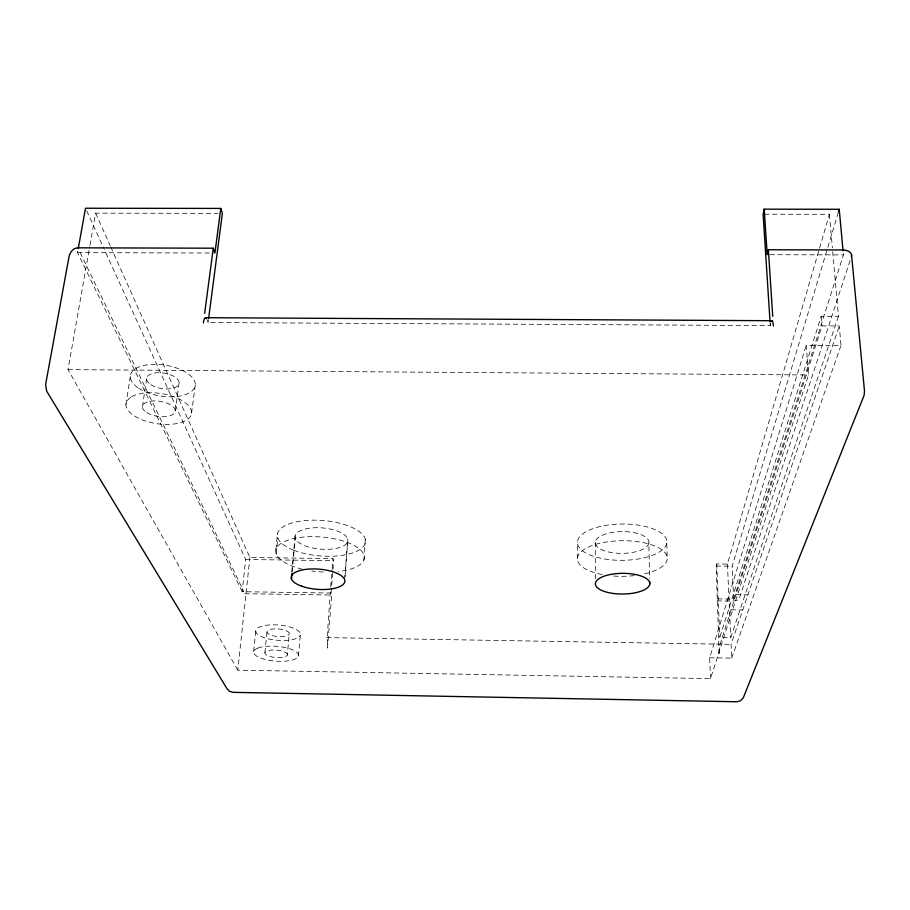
<?xml version="1.0" encoding="UTF-8"?>
<svg xmlns="http://www.w3.org/2000/svg" width="910" height="910" viewBox="0 0 910 910"><rect width="100%" height="100%" fill="white"/><g stroke="black" fill="none" stroke-linecap="round" stroke-linejoin="round"><path stroke-width="0.68" stroke-dasharray="4.55 3.41" d="M577.406 558.399L577.44 542.076M363.898 560.003L365.308 539.289M344.651 579.795L347.768 539.061M345.015 576.838L347.688 541.837A26.549 10.658 4.6 0 0 311.641 527.948A26.549 10.658 4.6 0 0 305.1 545.818A26.549 10.658 4.6 0 0 347.688 541.837M110.713 246.815L249.897 557.477L332.992 558.626L333.663 560.708L331.058 593.047L331.729 595.026L327.475 648.057A7.2 1.069 -88.5 0 0 327.088 638.854L330.603 588.247M330.717 586.836L332.082 569.91M332.196 568.5L332.992 558.626M298.457 656.155L300.323 635.146A22.42 7.655 4.7 0 0 269.212 624.977A22.42 7.655 4.7 0 0 264.799 637.865A22.42 7.655 4.7 0 0 300.323 635.146M287.298 654.995A11.284 3.708 4.6 0 0 271.555 650.081A11.284 3.708 4.6 0 0 269.485 656.337A11.284 3.708 4.6 0 0 287.298 654.995L289.255 633.963A11.216 3.822 4.7 0 0 273.614 628.912A11.216 3.822 4.7 0 0 271.544 635.362A11.216 3.822 4.7 0 0 289.255 633.963M291.735 572.14L295.159 535.569M292.155 572.015L295.295 538.367M264.912 652.652L267.005 631.574M275.889 549.674L277.505 533.453M276.253 554.258L277.857 538.14M253.662 651.48L255.835 630.38M764.514 214.203L829.408 214.305L727.42 564.098L716.705 563.95L716.136 566.031L719.196 654.745A7.303 0.853 90 0 1 719.708 645.417L822.003 325.882L839.282 325.973L840.999 345.47L806.237 345.254L808.501 374.954L710.482 678.633L237.783 670.169L249.897 557.477M331.058 593.047L242.162 591.705L245.666 559.479L104.354 249.567M770.827 323.539L770.292 325.598L208.094 322.515L208.458 319.717M191.544 413.231L195.24 385.305M175.243 411.07L179.099 383.099M142.438 406.702L146.612 378.674M125.933 404.506L130.278 376.433M237.783 670.169L68.011 369.631L89.715 246.69M89.965 245.29L95.641 213.156L218.15 213.35M242.162 591.705L77.509 252.627L78.26 248.464M717.512 598.882L733.699 599.121L732.152 566.259L838.406 211.996M710.482 678.633L709.663 657.759L806.237 345.254M838.428 316.327L730.776 637.512L719.821 637.33L821.207 316.236L838.428 316.327L832.491 249.238M733.699 599.121L843.422 254.902L843.047 250.762M850.065 260.601L739.318 598.541A7.257 2.662 -1.8 0 1 731.276 601.089L716.932 600.873M709.663 657.759L731.72 658.135L731.094 644.348L839.282 325.973M731.72 658.135L840.999 345.47M77.509 252.627L213.509 253.025M770.019 254.686L843.422 254.902M68.011 369.631L808.501 374.954M245.666 559.479L333.663 560.708M716.136 566.031L732.152 566.259M735.951 594.674L747.918 594.856M244.847 593.707L331.729 595.026M731.117 609.78L742.776 609.962M326.61 637.603L731.094 644.348M80.182 252.639L243.891 591.728M86.7 210.824L103.774 248.271M95.641 213.156L110.133 245.518M206.957 319.49L208.094 322.515M829.408 214.305L832.377 247.838M821.207 316.236L822.003 325.882M770.019 321.366L770.292 325.598M727.42 564.098L730.776 637.512M716.705 563.95L719.821 637.33M666.78 543.259A44.738 18.154 -0.5 0 1 596.869 557.318A44.738 18.154 -0.5 0 1 602.864 525.934A44.738 18.154 -0.5 0 1 666.78 543.259L667.212 559.627M648.864 543.02A26.845 10.886 -0.5 0 1 607.152 551.642A26.845 10.886 -0.5 0 1 610.235 532.805A26.845 10.886 -0.5 0 1 648.864 543.02L649.604 578.76M595.265 542.314L595.39 579.204M602.158 574.551A44.977 17.802 -0.4 0 1 587.439 547.524A44.977 17.802 -0.4 0 1 657.509 547.206A44.977 17.802 -0.4 0 1 642.278 574.358M634.224 575.62A44.977 17.802 -0.4 0 1 611.543 575.871M302.45 569.228A44.499 17.427 4.6 0 1 284.819 541.382A44.499 17.427 4.6 0 1 354.798 545.863A44.499 17.427 4.6 0 1 338.338 571.525M323.164 572.015A44.499 17.427 4.6 0 1 311.914 571.002M130.551 397.351L127.138 400.662A33.124 15.208 8.7 0 0 135.26 416.484L141.903 419.738A33.124 15.208 8.7 0 0 186.937 419.817A33.124 15.208 8.7 0 0 175.573 397.408A33.124 15.208 8.7 0 0 130.551 397.351M257.678 648.136L254.936 649.672A22.568 7.416 4.6 0 0 258.838 657.27L263.115 658.874A22.568 7.416 4.6 0 0 294.487 659.318A22.568 7.416 4.6 0 0 289.039 648.568A22.568 7.416 4.6 0 0 257.678 648.136M150.923 384.702A16.403 7.803 9 0 0 178.371 385.032A16.403 7.803 9 0 0 159.284 372.69A16.403 7.803 9 0 0 150.923 384.702M138.707 388.229A32.817 15.607 9 0 0 193.728 389.139A32.817 15.607 9 0 0 155.906 364.33A32.817 15.607 9 0 0 138.707 388.229M293.759 550.231A44.26 17.768 4.6 0 0 365.035 543.907A44.26 17.768 4.6 0 0 305.464 520.531A44.26 17.768 4.6 0 0 293.759 550.231M146.806 412.594A16.562 7.598 8.7 0 0 174.515 412.947A16.562 7.598 8.7 0 0 155.189 400.9A16.562 7.598 8.7 0 0 146.806 412.594"/><path stroke-width="1.36" d="M291.496 579.022L292.019 573.414M78.26 248.464L85.517 208.242L220.789 208.424L214.919 253.037L213.27 248.202L77.862 247.827C72.072 248.043 68.978 254.106 68.569 259.248L45.568 384.737L46.683 391.175L226.806 688.404L229.456 691.293L233.017 692.339L736.69 701.758L740.365 700.825L743.208 697.993L864.147 395.236L864.5 391.072L851.555 254.88M208.64 318.318L222.37 213.35L220.789 208.424M204.648 313.358L213.27 248.202M843.047 250.762L839.225 209.277L764.229 209.175L763.103 214.191L770.019 321.366M851.385 256.563A11.568 6.37 -8.1 0 0 842.148 249.966L768.37 249.761L767.198 254.686L764.229 209.175M838.406 211.996L839.225 209.277M205.637 317.704L771.998 320.707M768.37 249.761L772.726 316.271M649.66 581.501L649.717 584.254A27.198 10.351 -0.3 0 1 607.448 592.353A27.198 10.351 -0.3 0 1 610.599 574.449A27.198 10.351 -0.3 0 1 649.717 584.254M203.385 322.913A11.295 2.616 89.1 0 1 206.32 318.227M771.543 321.23A11.523 1.718 -88.3 0 1 773.363 326.042M301.46 586.131A26.902 10.124 4.4 0 0 344.583 582.434A26.902 10.124 4.4 0 0 308.001 569.148A26.902 10.124 4.4 0 0 301.46 586.131"/></g></svg>
